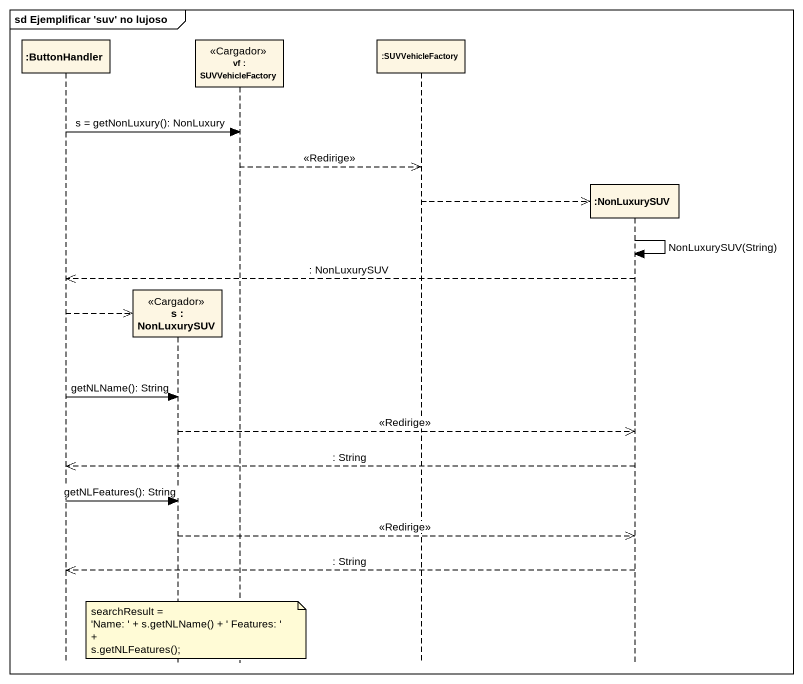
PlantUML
@startuml
mainframe sd Ejemplificar 'suv' no lujoso
hide footbox
participant ":ButtonHandler" as ButtonHandler
participant "s : NonLuxurySUV" as s <<Cargador>>
participant "vf : SUVVehicleFactory" as vf <<Cargador>>
participant ":SUVVehicleFactory" as SUVVehicleFactory
participant ":NonLuxurySUV" as NonLuxurySUV

ButtonHandler -> vf : s = getNonLuxury(): NonLuxury
vf -->> SUVVehicleFactory : <<Redirige>>
SUVVehicleFactory -->> NonLuxurySUV **
NonLuxurySUV -> NonLuxurySUV : NonLuxurySUV(String)
NonLuxurySUV -->> ButtonHandler : : NonLuxurySUV
ButtonHandler -->> s **
ButtonHandler -> s : getNLName(): String
s -->> NonLuxurySUV : <<Redirige>>
NonLuxurySUV -->> ButtonHandler : : String
ButtonHandler -> s : getNLFeatures(): String
s -->> NonLuxurySUV : <<Redirige>>
NonLuxurySUV -->> ButtonHandler : : String
note over s
  searchResult =
  ~'Name: ' + s.getNLName() + ' Features: ' +
  s.getNLFeatures();
end note
@enduml
